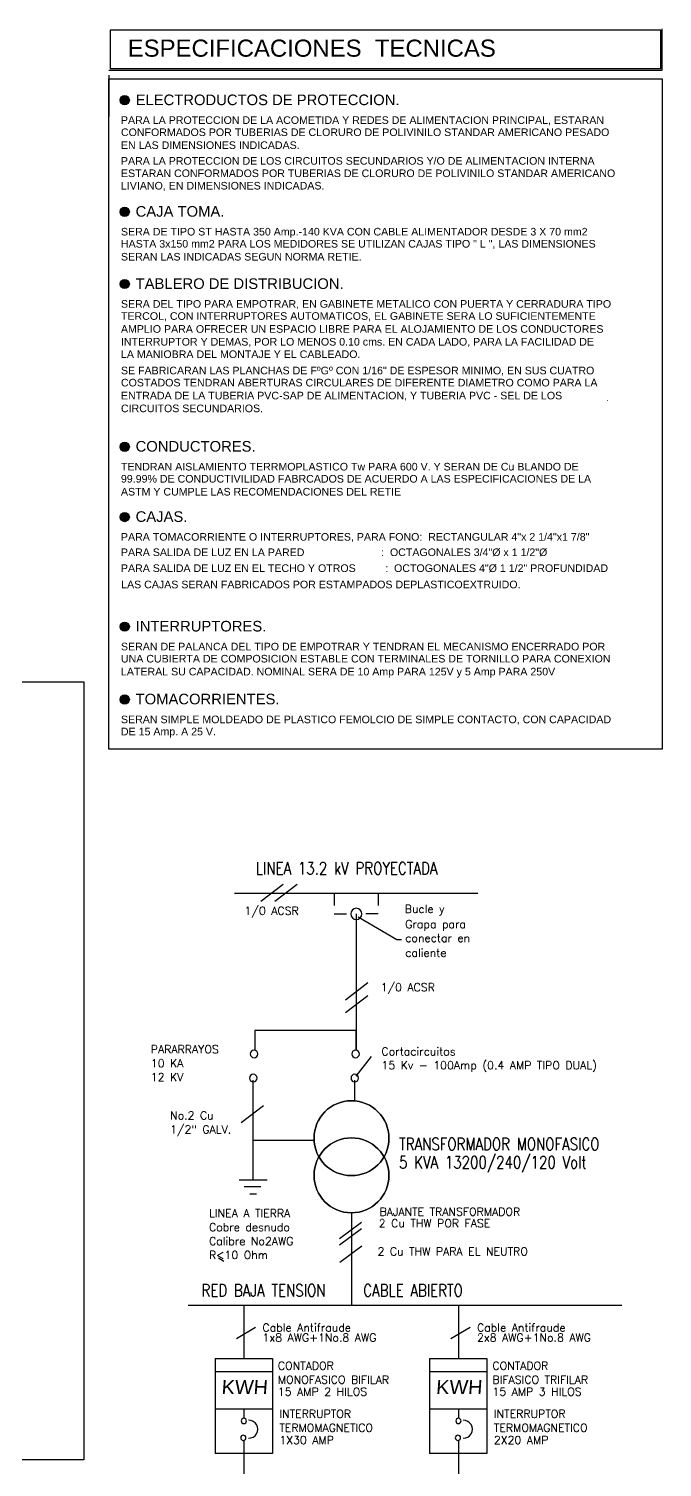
# Model space of a CAD drawing. Extents: x 877.3 to 905.5, y -378.9 to -356.4.
# Drawn here: x 899.36 to 905.53, y -370.67 to -356.65 of the extents above; entities that cross this region are included whole.
import ezdxf

# ---------------------------------------------------------------- set-up
doc = ezdxf.new("R2010")
doc.units = 0
doc.header["$LTSCALE"] = 0.01
doc.linetypes.add('ACAD_ISO02W100', pattern=[15, 12, -3])
doc.linetypes.add('CONTINUA', pattern=[0])
doc.layers.get('0').update_dxf_attribs({"linetype": 'CONTINUOUS'})
doc.styles.add('A-2', font='swissel.ttf', dxfattribs={"height": 0.1})
doc.styles.add('ROMANS', font='romans.shx')
doc.styles.add('STYLE5', font='simplex.shx', dxfattribs={"height": 2.6})
doc.styles.add('SUBTITULO', font='arial.ttf', dxfattribs={"oblique": 4, "height": 0.25})
doc.styles.add('TEXTO EJES', font='swissek.ttf', dxfattribs={"height": 0.25})
doc.styles.add('VIGAS', font='swisse.ttf', dxfattribs={"width": 1.2, "height": 0.15})

msp = doc.modelspace()

# ---------------------------------------------------------------- hatches: boundary and pattern name
for points in [[(900.338, -357.351, 1), (900.248, -357.351, 1)], [(900.338, -358.438, 1), (900.248, -358.438, 1)], [(900.338, -359.142, 1), (900.248, -359.142, 1)], [(900.338, -360.728, 1), (900.248, -360.728, 1)], [(900.338, -361.413, 1), (900.248, -361.413, 1)], [(900.338, -362.481, 1), (900.248, -362.481, 1)], [(900.338, -363.191, 1), (900.248, -363.191, 1)]]:
    msp.add_hatch(color=7).paths.add_polyline_path(points)

# ---------------------------------------------------------------- linework, layer by layer
at = {"color": 7}
for p, q in [((905.516, -356.668), (900.152, -356.668)), ((900.152, -356.668), (900.152, -357.043)), ((905.516, -357.043), (905.516, -356.668)), ((905.529, -357.057), (905.529, -356.655)), ((900.139, -357.057), (905.529, -357.057)), ((900.139, -357.106), (900.139, -357.508)), ((900.139, -363.675), (900.139, -357.141)), ((900.139, -357.141), (905.529, -357.141)), ((900.152, -357.043), (905.516, -357.043)), ((905.529, -357.141), (905.529, -363.675)), ((887.56, -363.019), (899.893, -363.019)), ((899.893, -363.019), (899.893, -370.6)), ((905.529, -363.675), (900.139, -363.675)), ((901.62, -365.157), (901.837, -364.99)), ((901.756, -365.157), (901.973, -364.99)), ((901.363, -365.078), (903.732, -365.078)), ((902.568, -365.31), (902.943, -365.529)), ((902.943, -365.529), (902.988, -365.529)), ((902.445, -366.116), (902.662, -365.95)), ((902.445, -366.241), (902.662, -366.075)), ((902.548, -366.418), (901.561, -366.418)), ((901.561, -366.418), (901.561, -366.612)), ((902.548, -366.612), (902.548, -366.418)), ((901.543, -367.488), (901.543, -366.9)), ((901.428, -367.314), (901.644, -367.148)), ((902.137, -367.488), (901.543, -367.488)), ((902.598, -368.288), (902.384, -368.447)), ((902.6, -368.348), (902.386, -368.507)), ((902.604, -368.517), (902.39, -368.676)), ((901.206, -368.631), (901.258, -368.664)), ((900.91, -369.094), (905.137, -369.094)), ((901.452, -369.094), (901.452, -369.613)), ((903.543, -369.094), (903.543, -369.613)), ((901.381, -369.417), (901.566, -369.306)), ((903.471, -369.417), (903.657, -369.306)), ((901.173, -369.613), (901.173, -370.537)), ((901.173, -369.613), (901.731, -369.613)), ((901.731, -369.613), (901.731, -370.537)), ((903.263, -369.613), (903.263, -370.537)), ((903.263, -369.613), (903.822, -369.613)), ((903.822, -369.613), (903.822, -370.537)), ((901.731, -369.743), (901.173, -369.743)), ((903.822, -369.743), (903.263, -369.743)), ((901.173, -370.103), (901.731, -370.103)), ((901.452, -370.103), (901.452, -370.195)), ((903.263, -370.103), (903.822, -370.103)), ((903.543, -370.103), (903.543, -370.195)), ((901.452, -370.41), (901.452, -371.175)), ((903.543, -370.41), (903.543, -371.175)), ((899.893, -370.6), (887.56, -370.6)), ((901.731, -370.537), (901.173, -370.537)), ((903.822, -370.537), (903.263, -370.537))]:
    msp.add_line(p, q, dxfattribs=at)
at = {"color": 7, "lineweight": 5}
for p, q in [((904.994, -360.276), (904.997, -360.276)), ((904.997, -360.276), (904.994, -360.276)), ((904.994, -360.276), (904.997, -360.276)), ((904.997, -360.276), (904.994, -360.276))]:
    msp.add_line(p, q, dxfattribs=at)
at = {"color": 7, "linetype": 'ACAD_ISO02W100'}
for p, q in [((902.333, -365.078), (902.333, -365.278)), ((902.762, -365.078), (902.762, -365.278)), ((902.333, -365.278), (902.548, -365.278)), ((902.762, -365.278), (902.548, -365.278))]:
    msp.add_line(p, q, dxfattribs=at)
at = {"color": 7, "linetype": 'Continuous'}
for p, q in [((902.548, -365.278), (902.548, -366.612)), ((902.549, -366.862), (902.698, -366.67)), ((902.53, -366.9), (902.53, -367.102)), ((901.541, -367.461), (901.541, -367.864)), ((901.407, -367.87), (901.68, -367.87)), ((901.455, -367.937), (901.618, -367.937)), ((901.512, -368.009), (901.575, -368.009)), ((902.502, -368.194), (902.502, -369.094))]:
    msp.add_line(p, q, dxfattribs=at)
at = {"color": 7}
for centre, radius in [((900.293, -357.351), 0.0449), ((900.293, -358.438), 0.0449), ((900.293, -359.142), 0.0449), ((900.293, -360.728), 0.0449), ((900.293, -361.413), 0.0449), ((900.293, -362.481), 0.0449), ((900.293, -363.191), 0.0449), ((902.502, -367.466), 0.365), ((902.502, -367.828), 0.365)]:
    msp.add_circle(centre, radius, dxfattribs=at)
for centre, radius, start, end in [((902.549, -365.28), 0.0548, 0, 180), ((902.549, -365.28), 0.0548, 180, 0), ((901.553, -366.645), 0.0365, 0, 180), ((901.553, -366.645), 0.0365, 180, 0), ((902.542, -366.645), 0.0365, 0, 180), ((902.542, -366.645), 0.0365, 180, 0), ((901.545, -366.88), 0.0365, 0, 180), ((901.545, -366.88), 0.0365, 180, 0), ((902.534, -366.88), 0.0365, 0, 180), ((902.534, -366.88), 0.0365, 180, 0), ((902.502, -367.466), 0.365, 0, 180), ((902.502, -367.828), 0.365, 0, 180), ((902.502, -367.466), 0.365, 180, 0), ((902.502, -367.828), 0.365, 180, 0), ((901.453, -370.221), 0.0256, 0, 180), ((903.544, -370.221), 0.0256, 0, 180), ((901.453, -370.221), 0.0256, 180, 0), ((901.503, -370.302), 0.0872, 267.3799, 92.6201), ((903.544, -370.221), 0.0256, 180, 0), ((903.593, -370.302), 0.0872, 267.3799, 92.6201), ((901.448, -370.385), 0.0256, 0, 180), ((901.448, -370.385), 0.0256, 180, 0), ((903.539, -370.385), 0.0256, 0, 180), ((903.539, -370.385), 0.0256, 180, 0)]:
    msp.add_arc(centre, radius, start, end, dxfattribs=at)

# ---------------------------------------------------------------- texts
for s, height, style, p in [('ESPECIFICACIONES  TECNICAS', 0.1668, 'TEXTO EJES', (900.322, -356.927)), ('ELECTRODUCTOS DE PROTECCION.', 0.1032, 'VIGAS', (900.399, -357.399)), ('PARA LA PROTECCION DE LA ACOMETIDA Y REDES DE ALIMENTACION PRINCIPAL, ESTARAN', 0.07404, 'A-2', (900.256, -357.582)), ('CONFORMADOS POR TUBERIAS DE CLORURO DE POLIVINILO STANDAR AMERICANO PESADO', 0.07404, 'A-2', (900.256, -357.7)), ('EN LAS DIMENSIONES INDICADAS.', 0.07404, 'A-2', (900.256, -357.826)), ('PARA LA PROTECCION DE LOS CIRCUITOS SECUNDARIOS Y/O DE ALIMENTACION INTERNA', 0.07404, 'A-2', (900.256, -357.979)), ('ESTARAN CONFORMADOS POR TUBERIAS DE CLORURO DE POLIVINILO STANDAR AMERICANO', 0.07404, 'A-2', (900.256, -358.1)), ('LIVIANO, EN DIMENSIONES INDICADAS.', 0.07404, 'A-2', (900.256, -358.221)), ('CAJA TOMA.', 0.1032, 'VIGAS', (900.399, -358.486)), ('SERA DE TIPO ST HASTA 350 Amp.-140 KVA CON CABLE ALIMENTADOR DESDE 3 X 70 mm2', 0.07404, 'A-2', (900.256, -358.669)), ('SERAN LAS INDICADAS SEGUN NORMA RETIE.', 0.07404, 'A-2', (900.256, -358.913)), ('HASTA 3x150 mm2 PARA LOS MEDIDORES SE UTILIZAN CAJAS TIPO " L ", LAS DIMENSIONES ', 0.07404, 'A-2', (900.256, -358.787)), ('TABLERO DE DISTRIBUCION.', 0.1032, 'VIGAS', (900.399, -359.19)), ('SERA DEL TIPO PARA EMPOTRAR, EN GABINETE METALICO CON PUERTA Y CERRADURA TIPO', 0.07404, 'A-2', (900.256, -359.373)), ('AMPLIO PARA OFRECER UN ESPACIO LIBRE PARA EL ALOJAMIENTO DE LOS CONDUCTORES ', 0.07404, 'A-2', (900.256, -359.617)), ('TERCOL, CON INTERRUPTORES AUTOMATICOS, EL GABINETE SERA LO SUFICIENTEMENTE ', 0.07404, 'A-2', (900.256, -359.491)), ('INTERRUPTOR Y DEMAS, POR LO MENOS 0.10 cms. EN CADA LADO, PARA LA FACILIDAD DE ', 0.07404, 'A-2', (900.256, -359.742)), ('LA MANIOBRA DEL MONTAJE Y EL CABLEADO.', 0.07404, 'A-2', (900.256, -359.863)), ('SE FABRICARAN LAS PLANCHAS DE FºGº CON 1/16" DE ESPESOR MINIMO, EN SUS CUATRO', 0.07404, 'A-2', (900.256, -360.022)), ('COSTADOS TENDRAN ABERTURAS CIRCULARES DE DIFERENTE DIAMETRO COMO PARA LA ', 0.07404, 'A-2', (900.256, -360.14)), ('ENTRADA DE LA TUBERIA PVC-SAP DE ALIMENTACION, Y TUBERIA PVC - SEL DE LOS ', 0.07404, 'A-2', (900.256, -360.266)), ('CIRCUITOS SECUNDARIOS.', 0.07404, 'A-2', (900.256, -360.391)), ('CONDUCTORES.', 0.1032, 'VIGAS', (900.399, -360.775)), ('TENDRAN AISLAMIENTO TERRMOPLASTICO Tw PARA 600 V. Y SERAN DE Cu BLANDO DE ', 0.07404, 'A-2', (900.256, -360.959)), ('99.99% DE CONDUCTIVILIDAD FABRCADOS DE ACUERDO A LAS ESPECIFICACIONES DE LA ', 0.07404, 'A-2', (900.256, -361.077)), ('ASTM Y CUMPLE LAS RECOMENDACIONES DEL RETIE', 0.07404, 'A-2', (900.256, -361.203)), ('CAJAS.', 0.1032, 'VIGAS', (900.399, -361.46)), ('PARA TOMACORRIENTE O INTERRUPTORES, PARA FONO:  RECTANGULAR 4"x 2 1/4"x1 7/8"', 0.07404, 'A-2', (900.256, -361.643)), ('PARA SALIDA DE LUZ EN LA PARED                          :  OCTAGONALES 3/4"Ø x 1 1/2"Ø ', 0.07404, 'A-2', (900.256, -361.793)), ('PARA SALIDA DE LUZ EN EL TECHO Y OTROS          :  OCTOGONALES 4"Ø 1 1/2" PROFUNDIDAD', 0.07404, 'A-2', (900.256, -361.948)), ('LAS CAJAS SERAN FABRICADOS POR ESTAMPADOS DEPLASTICOEXTRUIDO.', 0.07404, 'A-2', (900.258, -362.107)), ('INTERRUPTORES.', 0.1032, 'VIGAS', (900.399, -362.528)), ('SERAN DE PALANCA DEL TIPO DE EMPOTRAR Y TENDRAN EL MECANISMO ENCERRADO POR ', 0.07404, 'A-2', (900.256, -362.712)), ('UNA CUBIERTA DE COMPOSICION ESTABLE CON TERMINALES DE TORNILLO PARA CONEXION', 0.07404, 'A-2', (900.256, -362.83)), ('LATERAL SU CAPACIDAD. NOMINAL SERA DE 10 Amp PARA 125V y 5 Amp PARA 250V', 0.07404, 'A-2', (900.256, -362.956)), ('TOMACORRIENTES.', 0.1032, 'VIGAS', (900.399, -363.238)), ('SERAN SIMPLE MOLDEADO DE PLASTICO FEMOLCIO DE SIMPLE CONTACTO, CON CAPACIDAD ', 0.07404, 'A-2', (900.256, -363.422)), ('DE 15 Amp. A 25 V. ', 0.07404, 'A-2', (900.256, -363.54)), ('1/0 ACSR', 0.078, 'STYLE5', (901.46, -365.289)), ('Bucle y', 0.078, 'STYLE5', (903.021, -365.271)), ('Grapa para', 0.078, 'STYLE5', (903.026, -365.419)), ('conectar en ', 0.078, 'STYLE5', (903.026, -365.554)), ('caliente', 0.078, 'STYLE5', (903.026, -365.698)), ('1/0 ACSR', 0.078, 'STYLE5', (902.786, -366.034)), ('PARARRAYOS', 0.078, 'STYLE5', (900.547, -366.638)), ('10 KA', 0.078, 'STYLE5', (900.547, -366.774)), ('Cortacircuitos', 0.078, 'STYLE5', (902.794, -366.659)), ('12 KV', 0.078, 'STYLE5', (900.547, -366.909)), ('15 Kv - 100Amp (0.4 AMP TIPO DUAL)', 0.078, 'STYLE5', (902.794, -366.794)), ('No.2 Cu', 0.078, 'STYLE5', (900.735, -367.283)), ('1/2" GALV.', 0.078, 'STYLE5', (900.735, -367.419)), ('LINEA A TIERRA', 0.078, 'STYLE5', (901.114, -368.237)), ('BAJANTE TRANSFORMADOR', 0.078, 'STYLE5', (902.775, -368.221)), ('Cobre desnudo', 0.078, 'STYLE5', (901.114, -368.372)), ('2 Cu THW POR FASE', 0.078, 'STYLE5', (902.768, -368.334)), ('Calibre No2AWG', 0.078, 'STYLE5', (901.114, -368.508)), ('R<10 Ohm', 0.078, 'STYLE5', (901.114, -368.643)), ('2 Cu THW PARA EL NEUTRO', 0.078, 'STYLE5', (902.756, -368.608)), ('Cable Antifraude', 0.078, 'STYLE5', (901.635, -369.351)), ('Cable Antifraude', 0.078, 'STYLE5', (903.725, -369.351)), ('1x8 AWG+1No.8 AWG', 0.078, 'STYLE5', (901.635, -369.448)), ('2x8 AWG+1No.8 AWG', 0.078, 'STYLE5', (903.725, -369.448)), ('CONTADOR ', 0.078, 'STYLE5', (901.785, -369.722)), ('MONOFASICO BIFILAR', 0.078, 'STYLE5', (901.785, -369.858)), ('CONTADOR ', 0.078, 'STYLE5', (903.875, -369.722)), ('BIFASICO TRIFILAR', 0.078, 'STYLE5', (903.875, -369.858)), ('15 AMP 2 HILOS', 0.078, 'STYLE5', (901.785, -369.975)), ('15 AMP 3 HILOS', 0.078, 'STYLE5', (903.875, -369.975)), ('INTERRUPTOR', 0.078, 'STYLE5', (901.799, -370.191)), ('INTERRUPTOR', 0.078, 'STYLE5', (903.889, -370.191)), ('TERMOMAGNETICO ', 0.078, 'STYLE5', (901.799, -370.327)), ('TERMOMAGNETICO ', 0.078, 'STYLE5', (903.889, -370.327)), ('1X30 AMP', 0.078, 'STYLE5', (901.799, -370.446)), ('2X20 AMP', 0.078, 'STYLE5', (903.889, -370.446))]:
    msp.add_text(s, height=height, dxfattribs=dict(at, style=style)).set_placement(p)
at = {"color": 7, "linetype": 'CONTINUA', "lineweight": 20, "style": 'ROMANS', "width": 0.8}
for s, p in [('LINEA 13.2 kV PROYECTADA', (901.57, -364.895)), ('TRANSFORMADOR MONOFASICO', (902.965, -367.583)), ('5 KVA 13200/240/120 Volt', (902.965, -367.76)), ('RED BAJA TENSION', (901.041, -369.009)), ('CABLE ABIERTO', (902.617, -369.009))]:
    msp.add_text(s, height=0.11945, dxfattribs=at).set_placement(p)
at = {"color": 7, "style": 'SUBTITULO', "oblique": 4}
for p in [(901.233, -369.96), (903.323, -369.96)]:
    msp.add_text('KWH', height=0.1382, dxfattribs=at).set_placement(p)

doc.saveas('drawing.dxf')
